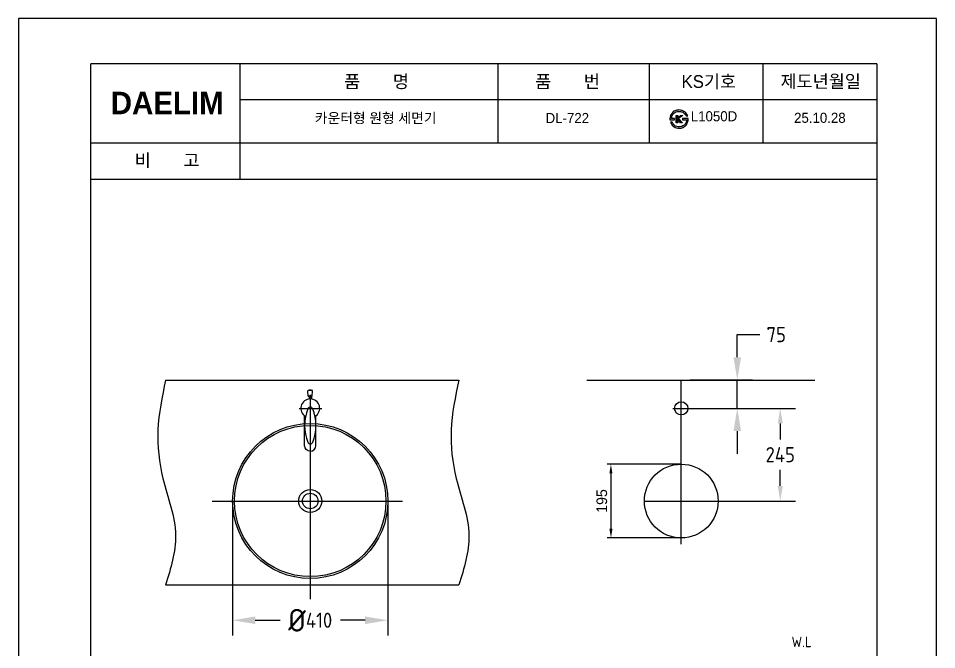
# Model space of a CAD drawing. Header units: millimetres. Extents: x 5298 to 7723, y 51 to 3481.
# Drawn here: x 5298 to 7723, y 1812 to 3481 of the extents above; entities that cross this region are included whole.
import ezdxf
from ezdxf.lldxf.tags import DXFTag

# ---------------------------------------------------------------- set-up
doc = ezdxf.new("R2010")
doc.units = ezdxf.units.MM
doc.header["$LTSCALE"] = 0.2
for name, color, linetype in [('1', 2, 'CENTER'), ('3', 3, 'Continuous'), ('5', 5, 'Continuous'), ('7', 7, 'Continuous'), ('CENTER', 2, 'CENTER'), ('LAYER_02', 7, 'Continuous'), ('YA', 7, 'Continuous')]:
    doc.layers.add(name, color=color, linetype=linetype)
doc.layers.add('DIM', color=3, linetype='Continuous', lineweight=15)
doc.layers.add('LINE', color=7, linetype='Continuous', lineweight=25)
doc.styles.add('h', font='', dxfattribs={"height": 28})
doc.styles.get("Standard").update_dxf_attribs({"font": 'ISOCP.SHX', "bigfont": 'WHGTXT.SHX'})
doc.styles.add('스타일1', font='txt.shx', dxfattribs={"bigfont": 'ghs.shx'})
doc.styles.get('h').set_extended_font_data('Haansoft Batang')
tags = doc.linetypes.add('CENTER', pattern=[50.8, 31.75, -6.35, 6.35, -6.35]).pattern_tags.tags
tags[10:11] = [DXFTag(74, 4), DXFTag(75, 0), DXFTag(340, '0'), DXFTag(46, 1.0), DXFTag(50, 0.0), DXFTag(44, 0.0), DXFTag(45, 0.0)]
tags[8:9] = [DXFTag(74, 4), DXFTag(75, 0), DXFTag(340, '0'), DXFTag(46, 1.0), DXFTag(50, 0.0), DXFTag(44, 0.0), DXFTag(45, 0.0)]
tags[6:7] = [DXFTag(74, 4), DXFTag(75, 0), DXFTag(340, '0'), DXFTag(46, 1.0), DXFTag(50, 0.0), DXFTag(44, 0.0), DXFTag(45, 0.0)]
tags[4:5] = [DXFTag(74, 4), DXFTag(75, 0), DXFTag(340, '0'), DXFTag(46, 1.0), DXFTag(50, 0.0), DXFTag(44, 0.0), DXFTag(45, 0.0)]
doc.dimstyles.new('AM_ISO$0', dxfattribs={"dimtxt": 28, "dimasz": 24, "dimexe": 10, "dimexo": 0, "dimgap": 10, "dimtad": 1, "dimdec": 0, "dimdsep": 46, "dimtxsty": 'h', "dimcen": -5, "dimclrd": 256, "dimclre": 256, "dimclrt": 256, "dimadec": 0, "dimazin": 2, "dimtp": 0.1, "dimtm": 0.1, "dimtfac": 0.71, "dimtdec": 0, "dimtmove": 0, "dimatfit": 3, "dimfxl": 0, "dimlwd": -1, "dimlwe": -1, "dimarcsym": 0})
doc.dimstyles.get("Standard").update_dxf_attribs({"dimscale": 10, "dimtxt": 3, "dimasz": 2, "dimexe": 1, "dimexo": 0, "dimgap": 1, "dimtad": 0, "dimtih": 1, "dimtoh": 1, "dimdec": 0, "dimdsep": 46, "dimtxsty": 'Standard', "dimcen": 2, "dimadec": 0, "dimazin": 0, "dimtfac": 1, "dimtdec": 4, "dimtmove": 0, "dimatfit": 3, "dimfxl": 0, "dimtolj": 1, "dimtzin": 0, "dimarcsym": 0})

# ---------------------------------------------------------------- blocks, each defined once
blk = doc.blocks.new('*D18')
at = {"color": 0, "lineweight": -2}
for p, q in [((5863.9, 2204.6), (5863.9, 1849.3)), ((6273.9, 2204.6), (6273.9, 1849.3)), ((5923.9, 1889.3), (5989.4, 1889.3)), ((6213.9, 1889.3), (6148.5, 1889.3))]:
    blk.add_line(p, q, dxfattribs=at)
at = {"color": 0}
for points in [[(5923.9, 1899.3), (5923.9, 1879.3), (5863.9, 1889.3)], [(6213.9, 1899.3), (6213.9, 1879.3), (6273.9, 1889.3)]]:
    blk.add_solid(points, dxfattribs=at)
at = {"layer": 'Defpoints', "color": 0}
for p in [(5863.9, 2204.6), (6273.9, 2204.6), (6273.9, 1889.3)]:
    blk.add_point(p, dxfattribs=at)
at = {"color": 0, "insert": (6068.9, 1889.3), "char_height": 60, "attachment_point": 5}
blk.add_mtext('\\A1;%%C{\\H0.66667x;410}', dxfattribs=at)
blk = doc.blocks.new('*D14')
at = {"layer": '3', "color": 0, "lineweight": -2}
for p, q in [((7071.4, 2449.6), (7350.4, 2449.6)), ((7310.4, 2409.6), (7310.4, 2367.1)), ((7310.4, 2244.6), (7310.4, 2287.1)), ((7144.9, 2204.6), (7350.4, 2204.6))]:
    blk.add_line(p, q, dxfattribs=at)
at = {"layer": '3', "color": 0}
for points in [[(7303.8, 2409.6), (7317.1, 2409.6), (7310.4, 2449.6)], [(7303.8, 2244.6), (7317.1, 2244.6), (7310.4, 2204.6)]]:
    blk.add_solid(points, dxfattribs=at)
at = {"layer": 'Defpoints', "color": 0}
for p in [(7071.4, 2449.6), (7310.4, 2449.6), (7144.9, 2204.6)]:
    blk.add_point(p, dxfattribs=at)
at = {"layer": '3', "color": 0, "insert": (7310.4, 2327.1), "char_height": 40, "attachment_point": 5}
blk.add_mtext('\\A1;245', dxfattribs=at)
blk = doc.blocks.new('*D15')
at = {"layer": '3', "color": 0, "lineweight": -2}
for p, q in [((7196.9, 2584.6), (7196.9, 2644.6)), ((7196.9, 2644.6), (7256.9, 2644.6)), ((7071.4, 2524.6), (7236.9, 2524.6)), ((7196.9, 2449.6), (7196.9, 2524.6)), ((7071.4, 2449.6), (7236.9, 2449.6)), ((7196.9, 2389.6), (7196.9, 2329.6))]:
    blk.add_line(p, q, dxfattribs=at)
at = {"layer": '3', "color": 0}
for points in [[(7186.9, 2584.6), (7206.9, 2584.6), (7196.9, 2524.6)], [(7186.9, 2389.6), (7206.9, 2389.6), (7196.9, 2449.6)]]:
    blk.add_solid(points, dxfattribs=at)
at = {"layer": 'Defpoints', "color": 0}
for p in [(7071.4, 2524.6), (7196.9, 2524.6), (7071.4, 2449.6)]:
    blk.add_point(p, dxfattribs=at)
at = {"layer": '3', "color": 0, "insert": (7299.8, 2644.6), "char_height": 40, "attachment_point": 5}
blk.add_mtext('\\A1;75', dxfattribs=at)
blk = doc.blocks.new('*D19')
at = {"layer": 'Defpoints', "color": 0}
for p in [(7048.9, 2302.1), (6863.2, 2107.1), (7048.9, 2107.1)]:
    blk.add_point(p, dxfattribs=at)
at = {"layer": 'LINE', "linetype": 'ByBlock'}
for p, q in [((7048.9, 2302.1), (6853.2, 2302.1)), ((6863.2, 2278.1), (6863.2, 2131.1)), ((7048.9, 2107.1), (6853.2, 2107.1))]:
    blk.add_line(p, q, dxfattribs=at)
at = {"layer": 'LINE'}
for points in [[(6859.2, 2278.1), (6867.2, 2278.1), (6863.2, 2302.1)], [(6859.2, 2131.1), (6867.2, 2131.1), (6863.2, 2107.1)]]:
    blk.add_solid(points, dxfattribs=at)
at = {"layer": 'LINE', "insert": (6839.2, 2204.6), "char_height": 28, "attachment_point": 5, "rotation": 90, "style": 'h'}
blk.add_mtext('195', dxfattribs=at)

msp = doc.modelspace()

# ---------------------------------------------------------------- hatches: boundary and pattern name
at = {"layer": 'DIM'}
h = msp.add_hatch(color=0, dxfattribs=at)
h.dxf.hatch_style = 1
edge = h.paths.add_edge_path()
edge.add_spline(control_points=[(7029.37464, 3229.84378), (7033.05944, 3233.19017), (7037.71242, 3234.86337), (7043.31481, 3234.86337)], knot_values=[9, 9, 9, 9, 10, 10, 10, 10], degree=3, periodic=0)
edge.add_spline(control_points=[(7043.31481, 3234.86337), (7047.9772, 3234.86337), (7052.16019, 3233.41577), (7055.84498, 3230.52058)], knot_values=[8, 8, 8, 8, 9, 9, 9, 9], degree=3, periodic=0)
edge.add_spline(control_points=[(7055.84498, 3230.52058), (7058.77777, 3228.15178), (7060.71417, 3225.55739), (7061.65417, 3222.73739)], knot_values=[7, 7, 7, 7, 8, 8, 8, 8], degree=3, periodic=0)
edge.add_spline(control_points=[(7061.65417, 3222.73739), (7061.65417, 3222.73739), (7066.31646, 3222.73739), (7066.31656, 3222.73739)], knot_values=[6.00001, 6.00001, 6.00001, 6.00001, 7, 7, 7, 7], degree=3, periodic=0)
edge.add_spline(control_points=[(7066.31656, 3222.73739), (7064.51176, 3227.21178), (7061.89857, 3230.80257), (7058.47697, 3233.50977)], knot_values=[5, 5, 5, 5, 6, 6, 6, 6], degree=3, periodic=0)
edge.add_spline(control_points=[(7058.47697, 3233.50977), (7054.25638, 3236.84676), (7049.0676, 3238.54816), (7042.90121, 3238.62336)], knot_values=[4, 4, 4, 4, 5, 5, 5, 5], degree=3, periodic=0)
edge.add_spline(control_points=[(7042.90121, 3238.62336), (7038.91562, 3238.58576), (7035.32483, 3237.81496), (7032.11944, 3236.31096)], knot_values=[3, 3, 3, 3, 4, 4, 4, 4], degree=3, periodic=0)
edge.add_spline(control_points=[(7032.11944, 3236.31096), (7029.14904, 3234.91977), (7026.62985, 3232.94577), (7024.56186, 3230.38898)], knot_values=[2, 2, 2, 2, 3, 3, 3, 3], degree=3, periodic=0)
edge.add_spline(control_points=[(7024.56186, 3230.38898), (7022.56906, 3228.02018), (7021.10266, 3225.26599), (7020.16267, 3222.1452)], knot_values=[1, 1, 1, 1, 2, 2, 2, 2], degree=3, periodic=0)
edge.add_spline(control_points=[(7020.16267, 3222.1452), (7019.26027, 3219.0902), (7018.90307, 3215.91301), (7019.09107, 3212.60422)], knot_values=[0, 0, 0, 0, 1, 1, 1, 1], degree=3, periodic=0)
edge.add_spline(control_points=[(7019.09107, 3212.60422), (7019.09107, 3212.60422), (7019.09107, 3212.60422), (7019.09107, 3212.60422), (7019.09107, 3212.60422), (7031.01024, 3212.60422), (7031.01024, 3212.60422), (7031.01024, 3212.60422), (7031.01024, 3216.13861), (7031.01024, 3216.13861), (7031.01024, 3216.13861), (7023.22706, 3216.13861), (7023.22706, 3216.13861), (7023.52786, 3221.8162), (7025.57705, 3226.38459), (7029.37464, 3229.84378)], knot_values=[10, 10, 10, 10, 10.99996, 10.99996, 10.99996, 11.99996, 11.99996, 11.99996, 12.99996, 12.99996, 12.99996, 13.99996, 13.99996, 13.99996, 14.99996, 14.99996, 14.99996, 14.99996], degree=3, periodic=0)
h = msp.add_hatch(color=0, dxfattribs=at)
h.dxf.hatch_style = 1
edge = h.paths.add_edge_path()
edge.add_spline(control_points=[(7044.25481, 3194.18026), (7039.22582, 3193.91706), (7034.90183, 3195.19546), (7031.30164, 3198.01545)], knot_values=[8, 8, 8, 8, 9, 9, 9, 9], degree=3, periodic=0)
edge.add_spline(control_points=[(7031.30164, 3198.01545), (7028.82005, 3199.97065), (7026.68625, 3202.67784), (7024.88146, 3206.13703)], knot_values=[7, 7, 7, 7, 8, 8, 8, 8], degree=3, periodic=0)
edge.add_spline(control_points=[(7024.88146, 3206.13703), (7024.88146, 3206.13703), (7020.44475, 3206.13703), (7020.44467, 3206.13703)], knot_values=[6.00001, 6.00001, 6.00001, 6.00001, 7, 7, 7, 7], degree=3, periodic=0)
edge.add_spline(control_points=[(7020.44467, 3206.13703), (7022.55026, 3200.87305), (7025.75565, 3196.86866), (7030.07964, 3194.12386)], knot_values=[5, 5, 5, 5, 6, 6, 6, 6], degree=3, periodic=0)
edge.add_spline(control_points=[(7030.07964, 3194.12386), (7034.14043, 3191.52007), (7038.84982, 3190.23227), (7044.22661, 3190.26987)], knot_values=[4, 4, 4, 4, 5, 5, 5, 5], degree=3, periodic=0)
edge.add_spline(control_points=[(7044.22661, 3190.26987), (7047.5354, 3190.26987), (7050.64679, 3190.94667), (7053.57959, 3192.30027)], knot_values=[3, 3, 3, 3, 4, 4, 4, 4], degree=3, periodic=0)
edge.add_spline(control_points=[(7053.57959, 3192.30027), (7056.43718, 3193.58806), (7058.93757, 3195.41166), (7061.07137, 3197.78985)], knot_values=[2, 2, 2, 2, 3, 3, 3, 3], degree=3, periodic=0)
edge.add_spline(control_points=[(7061.07137, 3197.78985), (7063.17696, 3200.15865), (7064.77496, 3202.90344), (7065.86536, 3206.02423)], knot_values=[1, 1, 1, 1, 2, 2, 2, 2], degree=3, periodic=0)
edge.add_spline(control_points=[(7065.86536, 3206.02423), (7066.99335, 3209.22963), (7067.51975, 3212.60422), (7067.44455, 3216.13861)], knot_values=[0, 0, 0, 0, 1, 1, 1, 1], degree=3, periodic=0)
edge.add_spline(control_points=[(7067.44455, 3216.13861), (7067.44455, 3216.13861), (7067.44455, 3216.13861), (7067.44455, 3216.13861), (7067.44455, 3216.13861), (7052.06619, 3216.13861), (7052.06619, 3216.13861), (7052.06619, 3216.13861), (7052.06619, 3212.60422), (7052.06619, 3212.60422), (7052.06619, 3212.60422), (7063.23336, 3212.60422), (7063.23336, 3212.60422), (7062.74456, 3206.59763), (7060.41337, 3201.88824), (7056.24918, 3198.46665)], knot_values=[10, 10, 10, 10, 10.99996, 10.99996, 10.99996, 11.99996, 11.99996, 11.99996, 12.99996, 12.99996, 12.99996, 13.99996, 13.99996, 13.99996, 14.99996, 14.99996, 14.99996, 14.99996], degree=3, periodic=0)
edge.add_spline(control_points=[(7056.24918, 3198.46665), (7052.68659, 3195.60906), (7048.6822, 3194.18026), (7044.25481, 3194.18026)], knot_values=[9, 9, 9, 9, 10, 10, 10, 10], degree=3, periodic=0)
h = msp.add_hatch(color=0, dxfattribs=at)
h.dxf.hatch_style = 1
h.paths.add_polyline_path([(7039.77103, 3217.1726), (7039.77103, 3223.88419), (7035.33422, 3223.88419), (7035.33422, 3204.99024), (7039.77103, 3204.99024), (7039.77103, 3211.70183), (7041.85782, 3213.56302), (7047.21579, 3204.99024), (7052.29178, 3204.99024), (7041.85782, 3216.2702), (7052.79939, 3223.71499), (7046.9902, 3223.71499)])

# ---------------------------------------------------------------- linework, layer by layer
at = {"color": 0}
for radius in [30.5, 20.5]:
    msp.add_circle((6068.94066, 2204.57324), radius, dxfattribs=at)
at = {"layer": '1', "color": 0}
for points in [[(5686.88874, 2524.57324), (5666.43019, 2391.8448), (5679.83868, 2264.51521), (5713.35989, 2113.73017), (5686.88874, 1983.07324)], [(6461.62942, 2524.57324), (6441.17087, 2391.8448), (6454.57936, 2264.51521), (6488.10058, 2113.73017), (6461.62942, 1983.07324)]]:
    msp.add_spline(points, degree=3, dxfattribs=at)
at = {"layer": '5', "color": 0}
for p, q in [((5686.88874, 2524.57324), (6461.62942, 2524.57324)), ((6799.26896, 2524.57324), (7401.81413, 2524.57324)), ((5686.88874, 1983.07324), (6461.62942, 1983.07324))]:
    msp.add_line(p, q, dxfattribs=at)
at = {"layer": '7'}
for p, q in [((6063.71516, 2482.21493), (6062.95272, 2496.36025)), ((6074.78174, 2496.74184), (6063.09958, 2496.74184)), ((6073.66688, 2481.74184), (6064.21443, 2481.74184)), ((6065.94066, 2481.74184), (6065.94066, 2474.39259)), ((6071.94066, 2481.74184), (6071.94066, 2474.39259)), ((6074.16616, 2482.21493), (6074.9286, 2496.36025)), ((6053.94066, 2350.68758), (6053.94066, 2429.57324)), ((6083.94066, 2350.68758), (6083.94066, 2429.57324))]:
    msp.add_line(p, q, dxfattribs=at)
at = {"layer": '7', "color": 0}
msp.add_circle((7048.94066, 2449.57324), 17.5, dxfattribs=at)
at = {"layer": '7'}
for centre, radius in [((6068.94066, 2204.57324), 205), ((6068.94066, 2204.57324), 200), ((7048.94066, 2204.57324), 97.5)]:
    msp.add_circle(centre, radius, dxfattribs=at)
for centre, radius, start, end in [((6068.94066, 2449.57324), 25, 300.23918905, 239.76081095), ((6063.45199, 2496.38716), 0.5, 107.70179308, 183.08528771), ((6068.94066, 2479.19076), 18.55108, 72.29820692, 107.70179308), ((6064.21443, 2482.24184), 0.5, 183.08528771, 270), ((6073.66688, 2482.24184), 0.5, 270, 356.91471229), ((6074.42932, 2496.38716), 0.5, 356.91471229, 72.29820692), ((6068.94066, 2445.70359), 7, 90, 158.19812066), ((6068.94066, 2445.70359), 7, 21.80187934, 90), ((6172.78754, 2404.16385), 118.84688, 158.19812066, 201.80187934), ((5965.09377, 2404.16385), 118.84688, 338.19812066, 21.80187934), ((6068.94066, 2362.62411), 7, 201.80187934, 270), ((6068.94066, 2362.62411), 7, 270, 338.19812066)]:
    msp.add_arc(centre, radius, start, end, dxfattribs=at)
at = {"layer": '7', "extrusion": (0, 0, -1)}
msp.add_ellipse((6068.94066, 2350.69163), major_axis=(15, 0), ratio=0.9665102118, start_param=1.5707963268, end_param=3.1413133393, dxfattribs=at)
at = {"layer": '7'}
msp.add_ellipse((6068.94066, 2350.69163), major_axis=(-15, 0), ratio=0.9665102118, start_param=1.5707963268, end_param=3.1413133393, dxfattribs=at)
at = {"layer": 'CENTER', "color": 0, "linetype": 'CENTER', "ltscale": 2}
for p, q in [((7048.94066, 2090.82657), (7048.94066, 2524.57324)), ((6068.94066, 2485.07324), (6068.94066, 1945.07324)), ((6039.73671, 2449.57324), (6099.34007, 2449.57324)), ((7026.44066, 2449.57324), (7071.44066, 2449.57324)), ((5810.06903, 2204.57324), (6312.91689, 2204.57324)), ((6952.94066, 2204.57324), (7144.94066, 2204.57324))]:
    msp.add_line(p, q, dxfattribs=at)
at = {"layer": 'YA', "color": 7}
for p, q in [((7565.36291, 3360.97915), (5489.36291, 3360.97915)), ((5489.36291, 2290.79395), (5489.36291, 3360.97915)), ((5883.84591, 3054.97915), (5883.84591, 3360.97915)), ((6565.36291, 3150.62432), (6565.36291, 3360.62432)), ((6965.36291, 3150.62432), (6965.36291, 3360.62432)), ((7265.36291, 3150.62432), (7265.36291, 3360.62432)), ((7565.36291, 3360.97915), (7565.36291, 180.97915)), ((7565.36291, 3264.97915), (5883.84591, 3264.97915)), ((7565.36291, 3150.97915), (5489.36291, 3150.97915)), ((7565.36291, 3054.97915), (5489.36291, 3054.97915)), ((7565.36291, 3054.97915), (5489.36291, 3054.97915)), ((5489.36291, 180.97915), (5489.36291, 2290.79395))]:
    msp.add_line(p, q, dxfattribs=at)
at = {"layer": 'YA', "color": 0}
msp.add_lwpolyline([(5297.99666, 50.50045), (7723.49666, 50.50045), (7723.49666, 3480.85045), (5297.99666, 3480.85045)], close=True, dxfattribs=at)
at = {"layer": 'YA', "color": 7}
msp.add_lwpolyline([(7039.77103, 3217.1726), (7046.9902, 3223.71499), (7052.79939, 3223.71499), (7041.85782, 3216.2702), (7052.29178, 3204.99024), (7047.21579, 3204.99024), (7041.85782, 3213.56302), (7039.77103, 3211.70183), (7039.77103, 3204.99024), (7035.33422, 3204.99024), (7035.33422, 3223.88419), (7039.77103, 3223.88419), (7039.77103, 3217.1726)], close=True, dxfattribs=at)
for points in [[(7019.09107, 3212.60422), (7018.90307, 3215.91301), (7019.26027, 3219.0902), (7020.16267, 3222.1452), (7021.10266, 3225.26599), (7022.56906, 3228.02018), (7024.56186, 3230.38898), (7026.62985, 3232.94577), (7029.14904, 3234.91977), (7032.11944, 3236.31096), (7035.32483, 3237.81496), (7038.91562, 3238.58576), (7042.90121, 3238.62336), (7049.0676, 3238.54816), (7054.25638, 3236.84676), (7058.47697, 3233.50977), (7061.89857, 3230.80257), (7064.51176, 3227.21178), (7066.31656, 3222.73739), (7066.31656, 3222.73739), (7061.65417, 3222.73739), (7061.65417, 3222.73739), (7060.71417, 3225.55739), (7058.77777, 3228.15178), (7055.84498, 3230.52058), (7052.16019, 3233.41577), (7047.9772, 3234.86337), (7043.31481, 3234.86337), (7037.71242, 3234.86337), (7033.05944, 3233.19017), (7029.37464, 3229.84378), (7025.57705, 3226.38459), (7023.52786, 3221.8162), (7023.22706, 3216.13861), (7023.22706, 3216.13861), (7031.01024, 3216.13861), (7031.01024, 3216.13861), (7031.01024, 3216.13861), (7031.01024, 3212.60422), (7031.01024, 3212.60422), (7031.01024, 3212.60422), (7019.09107, 3212.60422), (7019.09107, 3212.60422), (7019.09107, 3212.60422), (7019.09107, 3212.60422), (7019.09107, 3212.60422)], [(7067.44455, 3216.13861), (7067.51975, 3212.60422), (7066.99335, 3209.22963), (7065.86536, 3206.02423), (7064.77496, 3202.90344), (7063.17696, 3200.15865), (7061.07137, 3197.78985), (7058.93757, 3195.41166), (7056.43718, 3193.58806), (7053.57959, 3192.30027), (7050.64679, 3190.94667), (7047.5354, 3190.26987), (7044.22661, 3190.26987), (7038.84982, 3190.23227), (7034.14043, 3191.52007), (7030.07964, 3194.12386), (7025.75565, 3196.86866), (7022.55026, 3200.87305), (7020.44467, 3206.13703), (7020.44467, 3206.13703), (7024.88146, 3206.13703), (7024.88146, 3206.13703), (7026.68625, 3202.67784), (7028.82005, 3199.97065), (7031.30164, 3198.01545), (7034.90183, 3195.19546), (7039.22582, 3193.91706), (7044.25481, 3194.18026), (7048.6822, 3194.18026), (7052.68659, 3195.60906), (7056.24918, 3198.46665), (7060.41337, 3201.88824), (7062.74456, 3206.59763), (7063.23336, 3212.60422), (7063.23336, 3212.60422), (7052.06619, 3212.60422), (7052.06619, 3212.60422), (7052.06619, 3212.60422), (7052.06619, 3216.13861), (7052.06619, 3216.13861), (7052.06619, 3216.13861), (7067.44455, 3216.13861), (7067.44455, 3216.13861), (7067.44455, 3216.13861), (7067.44455, 3216.13861), (7067.44455, 3216.13861)]]:
    msp.add_open_spline(points, degree=3, knots=[0, 0, 0, 0, 1, 1, 1, 2, 2, 2, 3, 3, 3, 4, 4, 4, 5, 5, 5, 6, 6, 6, 7, 7, 7, 8, 8, 8, 9, 9, 9, 10, 10, 10, 11, 11, 11, 12, 12, 12, 13, 13, 13, 14, 14, 14, 15, 15, 15, 15], dxfattribs=at)

# ---------------------------------------------------------------- texts
at = {"layer": 'DIM', "color": 0, "char_height": 33.818718, "attachment_point": 1, "style": '스타일1'}
for s, insert in [('{\\fGulim|b0|i0|c129|p50;품       명}', (6158.60921, 3330.73243)), ('{\\fGulim|b0|i0|c129|p50;품       번}', (6662.93638, 3330.73243)), ('{\\fGulim|b0|i0|c129|p50;KS기호}', (7049.73073, 3330.73243)), ('{\\fGulim|b0|i0|c129|p50;제도년월일}', (7311.16992, 3331.30588)), ('{\\fGulim|b0|i0|c129|p50;비       고}', (5605.36082, 3122.41865))]:
    msp.add_mtext(s, dxfattribs=dict(at, insert=insert))
for s, insert, width in [('{\\fGulim|b0|i0|c129|p50; \\H0.79087x; 카운터형 원형 세면기}', (6059.02552, 3230.67897), 702.6974094), ('{\\fGulim|b0|i0|c129|p50; \\H0.79087x; DL-722}', (6668.67553, 3230.67897), 270.186154), ('{\\fGulim|b0|i0|c129|p50;   \\H0.79087x;L1050D}', (7037.30969, 3235.3864), 702.6974094), ('{\\fGulim|b0|i0|c129|p50; \\H0.79087x; 25.10.28}', (7324.97303, 3231.25241), 270.186154)]:
    msp.add_mtext(s, dxfattribs=dict(at, insert=insert, width=width))
at = {"layer": 'LAYER_02', "color": 0}
msp.add_text('W.L', height=27.989668, dxfattribs=at).set_placement((7340.23708, 1818.15023))
at = {"layer": 'YA', "color": 7, "insert": (5542.15254, 3286.79483), "char_height": 59.4371851, "width": 290.8713775, "attachment_point": 1, "style": 'h'}
msp.add_mtext('{\\fHYGraphic-Medium|b1|i0|c129|p18;DAELIM}', dxfattribs=at)

# ---------------------------------------------------------------- dimensions: what is measured, and where the dimension line sits
at = {"color": 0}
dim = msp.add_linear_dim(base=(6273.94066, 1889.2798), p1=(5863.94066, 2204.57324), p2=(6273.94066, 2204.57324), text='%%C{\\H0.66667x;<>}', dimstyle='Standard', override={"dimtxt": 6, "dimasz": 6, "dimexe": 4, "dimexo": 0, "dimgap": 2, "dimdec": 4, "dimlfac": 1, "dimzin": 8, "dimclrd": 0, "dimclre": 0, "dimtdec": 4}, dxfattribs=at)
dim.commit()
dim.dimension.update_dxf_attribs({"geometry": '*D18', "text_midpoint": (6068.94066, 1889.2798)})
at = {"layer": '3', "color": 0}
dim = msp.add_linear_dim(base=(7196.94482, 2524.57324), p1=(7071.44066, 2449.57324), p2=(7071.44066, 2524.57324), angle=90, dimstyle='Standard', override={"dimtxt": 4, "dimasz": 6, "dimexe": 4, "dimexo": 0, "dimgap": 2, "dimdec": 4, "dimlfac": 1, "dimzin": 8, "dimclrd": 0, "dimclre": 0, "dimtdec": 4}, dxfattribs=at)
dim.commit()
dim.dimension.update_dxf_attribs({"geometry": '*D15', "text_midpoint": (7299.77324, 2644.57324)})
dim = msp.add_linear_dim(base=(7310.43158, 2449.57324), p1=(7144.94066, 2204.57324), p2=(7071.44066, 2449.57324), angle=90, dimstyle='Standard', override={"dimtxt": 4, "dimasz": 4, "dimexe": 4, "dimgap": 2, "dimdec": 4}, dxfattribs=at)
dim.commit()
dim.dimension.update_dxf_attribs({"geometry": '*D14', "text_midpoint": (7310.43158, 2327.07324), "dimtype": 160})
at = {"layer": 'LINE'}
dim = msp.add_linear_dim(base=(6863.24195, 2107.07324), p1=(7048.94066, 2302.07324), p2=(7048.94066, 2107.07324), angle=90, dimstyle='AM_ISO$0', dxfattribs=at)
dim.commit()
dim.dimension.update_dxf_attribs({"geometry": '*D19', "text_midpoint": (6839.24195, 2204.57324)})

doc.saveas('drawing.dxf')
